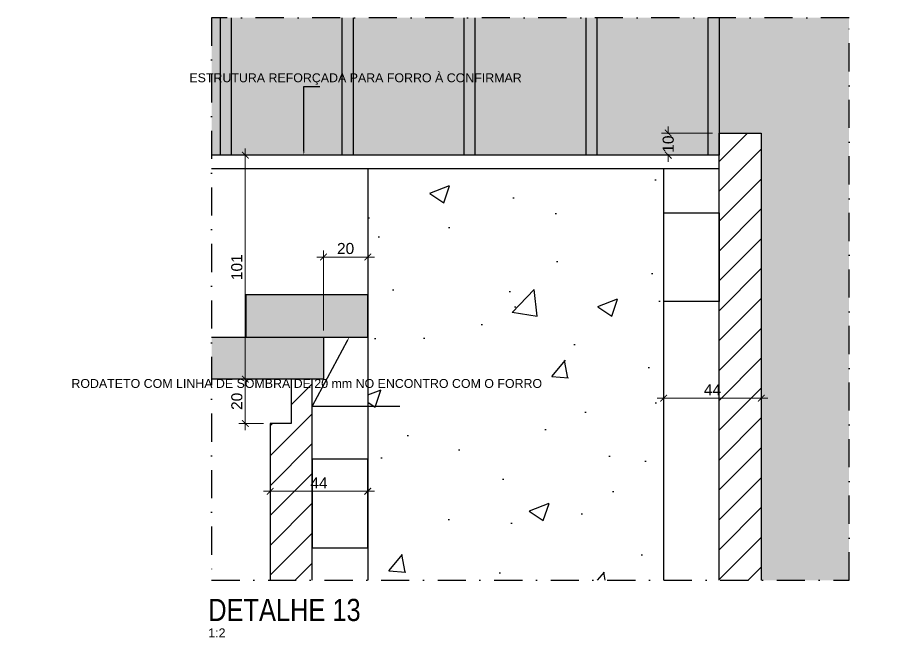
# Model space of a CAD drawing. Header units: millimetres. Extents: x -63251 to 507826, y 5339 to 217512.
# Drawn here: x 203559.1 to 203958.2, y 103567 to 103846.4 of the extents above; entities that cross this region are included whole.
import ezdxf
from ezdxf import colors
from ezdxf.entities.mleader import LeaderData, LeaderLine
from ezdxf.math import Vec2, Vec3

# ---------------------------------------------------------------- set-up
doc = ezdxf.new("R2010")
doc.units = ezdxf.units.MM
doc.header["$PDMODE"] = 3
for name, pattern in [('CONTINU', [0]), ('TRAÇO 1-1', [9.525, 6.35, -3.175]), ('TRAÇO E PONTO 1-1', [25.4, 12.7, -6.35, 0, -6.35])]:
    doc.linetypes.add(name, pattern=pattern)
doc.layers.add('ARQ-COTA', color=12, linetype='Continuous', lineweight=9)
for name, color, linetype in [('COTAS', 9, 'Continuous'), ('FERRAGEM', 3, 'Continuous'), ('GESSO', 1, 'Continuous'), ('HACHURA', 21, 'Continuous'), ('LAYOUT - carimbo', 7, 'Continuous'), ('MARCENARIA', 4, 'Continuous'), ('PAREDE', 94, 'Continuous'), ('PROJEÇÃO', 8, 'Continuous'), ('TEXTO', 105, 'Continuous'), ('TEXTO TRAÇO PONTO', 105, 'TRAÇO E PONTO 1-1')]:
    doc.layers.add(name, color=color, linetype=linetype)
doc.styles.add('1-1', font='arial.ttf', dxfattribs={"height": 0.2})
doc.styles.add('PADRÃO', font='arial.ttf')
doc.styles.add('TITULO', font='swissck.ttf')
doc.dimstyles.new('1-2', dxfattribs={"dimscale": 2, "dimtxt": 2.5, "dimasz": 1.5, "dimexe": 1.5, "dimexo": 1.5, "dimtad": 1, "dimtxsty": 'PADRÃO', "dimblk": 'ARCHTICK', "dimcen": 2.5, "dimdle": 1.5, "dimclrd": 9, "dimclre": 9, "dimclrt": 6, "dimadec": 0, "dimazin": 0, "dimtfac": 1, "dimtmove": 0, "dimatfit": 3, "dimfxl": 1.25, "dimlwd": -1, "dimlwe": -1, "dimarcsym": 0})

# ---------------------------------------------------------------- blocks, each defined once
blk = doc.blocks.new('_ArchTick')
at = {"color": 0, "linetype": 'ByBlock', "const_width": 0.15}
blk.add_lwpolyline([(-0.5, -0.5), (0.5, 0.5)], dxfattribs=at)
blk = doc.blocks.new('*D614')
at = {"layer": 'ARQ-COTA', "color": 9, "transparency": 16777216}
for p, q in [((203673.04, 103656.02), (203673.04, 103629.83)), ((203720.04, 103632.83), (203670.04, 103632.83))]:
    blk.add_line(p, q, dxfattribs=at)
at = {"layer": 'Defpoints', "color": 0, "transparency": 16777216}
for p in [(203673.04, 103659.02), (203673.04, 103632.83), (203717.04, 103632.83)]:
    blk.add_point(p, dxfattribs=at)
at = {"layer": 'ARQ-COTA', "color": 9, "transparency": 16777216, "xscale": 3, "yscale": 3, "zscale": 3, "rotation": 180}
blk.add_blockref('_ArchTick', (203673.04, 103632.83), dxfattribs=at)
at = {"layer": 'ARQ-COTA', "color": 9, "transparency": 16777216, "xscale": 3, "yscale": 3, "zscale": 3}
blk.add_blockref('_ArchTick', (203717.04, 103632.83), dxfattribs=at)
at = {"layer": 'ARQ-COTA', "color": 6, "transparency": 16777216, "insert": (203695.04, 103636.58), "char_height": 5, "attachment_point": 5, "style": 'PADRÃO'}
blk.add_mtext('44', dxfattribs=at)
blk = doc.blocks.new('*D615')
at = {"layer": 'ARQ-COTA', "color": 9, "transparency": 16777216}
for p, q in [((203661.81, 103660.36), (203661.81, 103686.36)), ((203670.04, 103683.36), (203658.81, 103683.36)), ((203670.04, 103663.36), (203658.81, 103663.36))]:
    blk.add_line(p, q, dxfattribs=at)
at = {"layer": 'Defpoints', "color": 0, "transparency": 16777216}
for p in [(203661.81, 103683.36), (203673.04, 103683.36), (203673.04, 103663.36)]:
    blk.add_point(p, dxfattribs=at)
at = {"layer": 'ARQ-COTA', "color": 9, "transparency": 16777216, "xscale": 3, "yscale": 3, "zscale": 3}
for p, rotation in [((203661.81, 103683.36), 90), ((203661.81, 103663.36), 270)]:
    blk.add_blockref('_ArchTick', p, dxfattribs=dict(at, rotation=rotation))
at = {"layer": 'ARQ-COTA', "color": 6, "transparency": 16777216, "insert": (203658, 103673.36), "char_height": 5, "attachment_point": 5, "rotation": 90, "style": 'PADRÃO'}
blk.add_mtext('20', dxfattribs=at)
blk = doc.blocks.new('*D616')
at = {"layer": 'ARQ-COTA', "color": 9, "transparency": 16777216}
for p, q in [((203697.04, 103705.36), (203697.04, 103741.45)), ((203717.04, 103705.36), (203717.04, 103741.45)), ((203720.04, 103738.45), (203694.04, 103738.45))]:
    blk.add_line(p, q, dxfattribs=at)
at = {"layer": 'Defpoints', "color": 0, "transparency": 16777216}
for p in [(203697.04, 103738.45), (203697.04, 103702.36, 0), (203717.04, 103702.36, 0)]:
    blk.add_point(p, dxfattribs=at)
at = {"layer": 'ARQ-COTA', "color": 9, "transparency": 16777216, "xscale": 3, "yscale": 3, "zscale": 3, "rotation": 180}
blk.add_blockref('_ArchTick', (203697.04, 103738.45), dxfattribs=at)
at = {"layer": 'ARQ-COTA', "color": 9, "transparency": 16777216, "xscale": 3, "yscale": 3, "zscale": 3}
blk.add_blockref('_ArchTick', (203717.04, 103738.45), dxfattribs=at)
at = {"layer": 'ARQ-COTA', "color": 6, "transparency": 16777216, "insert": (203707.04, 103742.26), "char_height": 5, "attachment_point": 5, "style": 'PADRÃO'}
blk.add_mtext('20', dxfattribs=at)
blk = doc.blocks.new('*D617')
at = {"layer": 'ARQ-COTA', "color": 9, "transparency": 16777216}
blk.add_line((203847.54, 103674.79), (203897.54, 103674.79), dxfattribs=at)
at = {"layer": 'Defpoints', "color": 0, "transparency": 16777216}
for p in [(203850.54, 103674.79), (203894.54, 103674.79), (203894.54, 103674.79)]:
    blk.add_point(p, dxfattribs=at)
at = {"layer": 'ARQ-COTA', "color": 9, "transparency": 16777216, "xscale": 3, "yscale": 3, "zscale": 3, "rotation": 180}
blk.add_blockref('_ArchTick', (203850.54, 103674.79), dxfattribs=at)
at = {"layer": 'ARQ-COTA', "color": 9, "transparency": 16777216, "xscale": 3, "yscale": 3, "zscale": 3}
blk.add_blockref('_ArchTick', (203894.54, 103674.79), dxfattribs=at)
at = {"layer": 'ARQ-COTA', "color": 6, "transparency": 16777216, "insert": (203872.54, 103678.54), "char_height": 5, "attachment_point": 5, "style": 'PADRÃO'}
blk.add_mtext('44', dxfattribs=at)
blk = doc.blocks.new('*D1782')
at = {"layer": 'ARQ-COTA', "color": 9, "transparency": 16777216}
for p, q in [((203661.81, 103787.36), (203661.81, 103680.36)), ((203658.54, 103784.36), (203664.81, 103784.36)), ((203657.96, 103683.36), (203664.81, 103683.36))]:
    blk.add_line(p, q, dxfattribs=at)
at = {"layer": 'Defpoints', "color": 0, "transparency": 16777216}
for p in [(203655.54, 103784.36), (203654.96, 103683.36), (203661.81, 103683.36)]:
    blk.add_point(p, dxfattribs=at)
at = {"layer": 'ARQ-COTA', "color": 9, "transparency": 16777216, "xscale": 3, "yscale": 3, "zscale": 3}
for p, rotation in [((203661.81, 103784.36), 90), ((203661.81, 103683.36), 270)]:
    blk.add_blockref('_ArchTick', p, dxfattribs=dict(at, rotation=rotation))
at = {"layer": 'ARQ-COTA', "color": 6, "transparency": 16777216, "insert": (203658, 103733.86), "char_height": 5, "attachment_point": 5, "rotation": 90, "style": 'PADRÃO'}
blk.add_mtext('101', dxfattribs=at)
blk = doc.blocks.new('*D1783')
at = {"layer": 'ARQ-COTA', "color": 9, "transparency": 16777216}
for p, q in [((203852.6, 103794.36), (203852.6, 103797.36)), ((203872.54, 103794.36), (203849.6, 103794.36)), ((203852.6, 103794.36), (203852.6, 103793.95)), ((203850.23, 103784.36), (203849.6, 103784.36)), ((203852.6, 103784.36), (203852.6, 103784.77)), ((203852.6, 103784.36), (203852.6, 103781.36))]:
    blk.add_line(p, q, dxfattribs=at)
at = {"layer": 'Defpoints', "color": 0, "transparency": 16777216}
for p in [(203852.6, 103794.36), (203875.54, 103794.36), (203853.23, 103784.36)]:
    blk.add_point(p, dxfattribs=at)
at = {"layer": 'ARQ-COTA', "color": 9, "transparency": 16777216, "xscale": 3, "yscale": 3, "zscale": 3}
for p, rotation in [((203852.6, 103794.36), 270), ((203852.6, 103784.36), 90)]:
    blk.add_blockref('_ArchTick', p, dxfattribs=dict(at, rotation=rotation))
at = {"layer": 'ARQ-COTA', "color": 6, "transparency": 16777216, "insert": (203852.6, 103789.36), "char_height": 5, "attachment_point": 5, "rotation": 90, "style": 'PADRÃO'}
blk.add_mtext('10', dxfattribs=at)

msp = doc.modelspace()

# ---------------------------------------------------------------- hatches: boundary and pattern name
at = {"layer": 'HACHURA'}
h = msp.add_hatch(dxfattribs=at)
h.set_pattern_fill('AR-CONC', color=21, scale=0.5)
h.set_pattern_definition([(50, (-1e-10, -292.114), (91.092334, -7.969543), [9.525, -104.775]), (355, (-1e-10, -292.11), (-17.62171, 95.528423), [7.62, -83.820292]), (100.451445, (7.59, -292.78), (73.470624, 87.558876), [8.095004, -89.045122]), (46.1842, (-1e-10, -266.71), (135.53952, -21.021164), [14.2875, -157.1625]), (96.63556, (11.3, -268.47), (118.70207, 123.71306), [12.14251, -133.5678]), (351.18415, (-1e-10, -266.71), (118.70207, 123.71306), [11.42998, -125.72987]), (21, (12.7, -273.064), (75.807196, -51.1326), [9.525, -104.775]), (326, (12.7, -273.06), (30.901014, 92.093983), [7.62, -83.82]), (71.451445, (19.02, -277.325), (106.70821, 40.961384), [8.095004, -89.04497]), (37.5, (-1e-10, -292.114), (1.5443016, 42.2775194), [0, -82.804, 0, -85.09, 0, -84.1375]), (7.5, (-1e-10, -292.114), (33.409831, 50.090287), [0, -48.514, 0, -80.899, 0, -32.0675]), (327.5, (-28.32, -292.114), (67.7952976, -2.864372), [0, -31.75, 0, -99.06, 0, -131.445]), (317.5, (-41.02, -292.114), (74.06459, 12.713246), [0, -41.275, 0, -65.786, 0, -93.345])])
h.paths.add_polyline_path([(203717.039, 103592.663), (203850.538, 103592.663), (203850.538, 103778.362), (203717.039, 103778.362)])
at = {"layer": 'HACHURA', "true_color": 0xba9673}
h = msp.add_hatch(color=33, dxfattribs=at)
h.dxf.hatch_style = 1
h.paths.add_polyline_path([(203662.039, 103721.362), (203662.039, 103702.362), (203717.039, 103702.362), (203717.039, 103721.362)])
h = msp.add_hatch(color=33, dxfattribs=at)
h.dxf.hatch_style = 1
h.paths.add_polyline_path([(203646.585, 103702.362), (203646.585, 103683.362), (203697.039, 103683.362), (203697.039, 103702.362)])
at = {"layer": 'LAYOUT - carimbo', "linetype": 'ByBlock', "true_color": 0xa4937f}
h = msp.add_hatch(color=252, dxfattribs=at)
h.dxf.hatch_style = 1
h.paths.add_polyline_path([(203934.161, 103846.371), (203646.585, 103846.371), (203646.585, 103784.362), (203875.538, 103784.362), (203875.538, 103794.362), (203894.538, 103794.362), (203894.538, 103592.663), (203934.161, 103592.663)])
at = {"layer": 'PROJEÇÃO', "linetype": 'TRAÇO 1-1'}
h = msp.add_hatch(dxfattribs=at)
h.set_pattern_fill('ANSI31', color=8, scale=3)
h.set_pattern_definition([(45, (35054.772, -4732.284), (-6.7351921, 6.7351921), [])])
h.paths.add_polyline_path([(203875.538, 103592.663), (203894.538, 103592.663), (203894.538, 103794.362), (203875.538, 103794.362)])
h = msp.add_hatch(dxfattribs=at)
h.set_pattern_fill('ANSI31', color=8, scale=3)
h.set_pattern_definition([(45, (35066.272, -4772.284), (-6.7351921, 6.7351921), [])])
h.paths.add_polyline_path([(203673.039, 103592.663), (203692.039, 103592.663), (203692.039, 103683.362), (203682.539, 103683.362), (203682.539, 103663.362), (203673.039, 103663.362)])

# ---------------------------------------------------------------- linework, layer by layer
at = {"layer": 'FERRAGEM', "elevation": 0}
msp.add_lwpolyline([(203646.585, 103778.362), (203875.538, 103778.362), (203875.538, 103784.362), (203646.585, 103784.362)], dxfattribs=at)
at = {"layer": 'GESSO', "color": 1, "elevation": 0}
msp.add_lwpolyline([(203662.039, 103702.362), (203717.039, 103702.362), (203717.039, 103721.362), (203662.039, 103721.362)], close=True, dxfattribs=at)
msp.add_lwpolyline([(203646.585, 103702.362), (203697.039, 103702.362), (203697.039, 103683.362), (203646.585, 103683.362)], dxfattribs=at)
at = {"layer": 'MARCENARIA', "color": 8, "linetype": 'CONTINU'}
for p, q in [((203650.538, 103784.362, 0), (203650.538, 103846.371, 0)), ((203655.538, 103784.362, 0), (203655.538, 103846.371, 0)), ((203705.538, 103784.362, 0), (203705.538, 103846.371, 0)), ((203710.538, 103784.362, 0), (203710.538, 103846.371, 0)), ((203760.538, 103784.362, 0), (203760.538, 103846.371, 0)), ((203765.538, 103784.362, 0), (203765.538, 103846.371, 0)), ((203815.538, 103784.362, 0), (203815.538, 103846.371, 0)), ((203820.538, 103784.362, 0), (203820.538, 103846.371, 0)), ((203870.538, 103784.362, 0), (203870.538, 103846.371, 0))]:
    msp.add_line(p, q, dxfattribs=at)
at = {"layer": 'MARCENARIA', "elevation": 0}
for points in [[(203875.538, 103846.371), (203875.538, 103784.362), (203646.585, 103784.362)], [(203875.538, 103592.663), (203875.538, 103794.362), (203894.538, 103794.362), (203894.538, 103592.663)], [(203692.039, 103592.663), (203692.039, 103683.362), (203682.539, 103683.362), (203682.539, 103663.362), (203673.039, 103663.362), (203673.039, 103592.663)]]:
    msp.add_lwpolyline(points, dxfattribs=at)
for points in [[(203875.538, 103718.362), (203850.538, 103718.362), (203850.538, 103758.362), (203875.538, 103758.362)], [(203692.039, 103607.362), (203717.039, 103607.362), (203717.039, 103647.362), (203692.039, 103647.362)]]:
    msp.add_lwpolyline(points, close=True, dxfattribs=at)
at = {"layer": 'PAREDE', "elevation": 0}
for points in [[(203717.039, 103778.362), (203717.039, 103592.663)], [(203850.538, 103592.663), (203850.538, 103778.362)]]:
    msp.add_lwpolyline(points, dxfattribs=at)
at = {"layer": 'TEXTO TRAÇO PONTO', "elevation": 0}
msp.add_lwpolyline([(203646.585, 103846.371), (203646.585, 103592.663), (203934.161, 103592.663), (203934.161, 103846.371)], close=True, dxfattribs=at)

# ---------------------------------------------------------------- texts
at = {"layer": 'TEXTO', "color": 1, "insert": (203645.085, 103574.163, 0), "char_height": 10, "width": 220.061, "attachment_point": 7, "style": 'TITULO'}
msp.add_mtext('DETALHE 13', dxfattribs=at)
at = {"layer": 'TEXTO', "insert": (203645.085, 103570.963, 0), "char_height": 4, "width": 48, "attachment_point": 1, "style": 'PADRÃO'}
msp.add_mtext('1:2', dxfattribs=at)

# ---------------------------------------------------------------- dimensions: what is measured, and where the dimension line sits
at = {"layer": 'ARQ-COTA'}
dim = msp.add_linear_dim(base=(203852.603, 103794.362, 0), p1=(203853.231, 103784.362, 0), p2=(203875.538, 103794.362, 0), angle=90, dimstyle='1-2', override={"dimtad": 0}, dxfattribs=at)
dim.commit()
dim.dimension.update_dxf_attribs({"geometry": '*D1783', "text_midpoint": (203852.603, 103789.362, 0)})
for p1, p2, picture, middle in [((203655.538, 103784.362, 0), (203654.957, 103683.362, 0), '*D1782', (203658.003, 103733.862, 0)), ((203673.039, 103663.362, 0), (203673.039, 103683.362, 0), '*D615', (203658.003, 103673.362, 0))]:
    dim = msp.add_linear_dim(base=(203661.806, 103683.362, 0), p1=p1, p2=p2, angle=90, dimstyle='1-2', dxfattribs=at)
    dim.commit()
    dim.dimension.update_dxf_attribs({"geometry": picture, "text_midpoint": middle})
for base, p1, p2, picture, middle in [((203697.039, 103738.452), (203717.039, 103702.362, 0), (203697.039, 103702.362, 0), '*D616', (203707.039, 103742.255)), ((203894.538, 103674.789, 0), (203850.538, 103674.789, 0), (203894.538, 103674.789, 0), '*D617', (203872.538, 103678.539, 0)), ((203673.039, 103632.831, 0), (203717.039, 103632.831, 0), (203673.039, 103659.019, 0), '*D614', (203695.039, 103636.581, 0))]:
    dim = msp.add_linear_dim(base=base, p1=p1, p2=p2, dimstyle='1-2', dxfattribs=at)
    dim.commit()
    dim.dimension.update_dxf_attribs({"geometry": picture, "text_midpoint": middle})

# ---------------------------------------------------------------- leaders
at = {"layer": 'COTAS', "ltscale": 0.4}
ml = msp.add_multileader_mtext('Standard', dxfattribs=at)
ml.set_content('BANDEIRA FIXA REFORÇADA PARA FIXAÇÃO DA PORTA PIVOTANTE', color=105, style='1-1')
ml.set_leader_properties(color=256, linetype='ByLayer', lineweight=-1)
ml.build(insert=Vec2(0, 0))
ml.multileader.update_dxf_attribs({"text_left_attachment_type": 2, "text_right_attachment_type": 2, "dogleg_length": 0.36, "arrow_head_size": 2, "scale": 20})
ctx = ml.context
ctx.base_point, ctx.scale, ctx.arrow_head_size, ctx.landing_gap_size, ctx.plane_origin = Vec3(204841.512, 103816.646, 0), 20, 2, 4, Vec3(205171.847, 103765.015, 0)
ctx.left_attachment, ctx.right_attachment, ctx.text_align_type = 2, 2, 2
notes = []
notes.append((ctx, [(0, (1, 1, 0), (204910.909, 103816.646, 0), (-1, 0), 7.2, [(0, [(204910.909, 103767.856, 0)], 0, [])])]))
ctx.mtext.insert, ctx.mtext.width, ctx.mtext.alignment, ctx.mtext.flow_direction = Vec3(204899.709, 103829.189, 0), 63.08176, 3, 5
ml = msp.add_multileader_mtext('Standard', dxfattribs=at)
ml.set_content('ESTRUTURA REFORÇADA PARA FORRO À CONFIRMAR', color=105, style='1-1')
ml.set_leader_properties(color=256, linetype='ByLayer', lineweight=-1)
ml.build(insert=Vec2(0, 0))
ml.multileader.update_dxf_attribs({"text_left_attachment_type": 2, "text_right_attachment_type": 2, "dogleg_length": 0.36, "arrow_head_size": 2, "scale": 20})
ctx = ml.context
ctx.base_point, ctx.scale, ctx.arrow_head_size, ctx.landing_gap_size, ctx.plane_origin = Vec3(203695.381, 103815.367), 20, 2, 4, Vec3(203427.242, 103784.921)
ctx.left_attachment, ctx.right_attachment, ctx.text_align_type = 2, 2, 2
notes.append((ctx, [(0, (1, 1, 0), (203688.181, 103815.367), (1, 0), 7.2, [(0, [(203688.181, 103784.362)], 0, [])])]))
ctx.mtext.insert, ctx.mtext.width, ctx.mtext.alignment, ctx.mtext.flow_direction = Vec3(203786.502, 103821.274), 98.67011, 3, 5
ml = msp.add_multileader_mtext('Standard', dxfattribs=at)
ml.set_content('ESTRUTURA REFORÇADA PARA FORRO À CONFIRMAR', color=105, style='1-1')
ml.set_leader_properties(color=256, linetype='ByLayer', lineweight=-1)
ml.build(insert=Vec2(0, 0))
ml.multileader.update_dxf_attribs({"text_left_attachment_type": 2, "text_right_attachment_type": 2, "dogleg_length": 0.36, "arrow_head_size": 2, "scale": 20})
ctx = ml.context
ctx.base_point, ctx.scale, ctx.arrow_head_size, ctx.landing_gap_size, ctx.plane_origin = Vec3(205004.927, 103800.375, 0), 20, 2, 4, Vec3(204736.788, 103748.745, 0)
ctx.left_attachment, ctx.right_attachment, ctx.text_align_type = 2, 2, 2
notes.append((ctx, [(0, (1, 1, 0), (204997.727, 103800.375, 0), (1, 0), 7.2, [(0, [(204997.727, 103757.856, 0)], 0, [])])]))
ctx.mtext.insert, ctx.mtext.width, ctx.mtext.alignment, ctx.mtext.flow_direction = Vec3(205069.243, 103809.65, 0), 63.08176, 3, 5
ml = msp.add_multileader_mtext('Standard', dxfattribs=at)
ml.set_content('PERFIL METÁLICO "U" PARA ARREMATE À CONFIRMAR ', color=105, style='1-1')
ml.set_leader_properties(color=256, linetype='ByLayer', lineweight=-1)
ml.build(insert=Vec2(0, 0))
ml.multileader.update_dxf_attribs({"text_left_attachment_type": 2, "text_right_attachment_type": 2, "dogleg_length": 0.36, "arrow_head_size": 2, "scale": 20})
ctx = ml.context
ctx.base_point, ctx.scale, ctx.arrow_head_size, ctx.landing_gap_size, ctx.plane_origin = Vec3(204463.979, 103714.961, 0), 20, 2, 4, Vec3(204777.561, 103672.659, 0)
ctx.left_attachment, ctx.right_attachment, ctx.text_align_type = 2, 2, 2
notes.append((ctx, [(0, (1, 1, 0), (204516.622, 103714.961, 0), (-1, 0), 7.2, [(0, [(204516.622, 103750.258, 0)], 0, [])])]))
ctx.mtext.insert, ctx.mtext.width, ctx.mtext.alignment, ctx.mtext.flow_direction = Vec3(204505.422, 103731.374, 0), 46.95329, 3, 5
ml = msp.add_multileader_mtext('Standard', dxfattribs=at)
ml.set_content('RODATETO COM LINHA DE SOMBRA DE 20 mm NO ENCONTRO COM O FORRO', color=105, style='1-1')
ml.set_leader_properties(color=256, linetype='ByLayer', lineweight=-1)
ml.build(insert=Vec2(0, 0))
ml.multileader.update_dxf_attribs({"text_left_attachment_type": 2, "text_right_attachment_type": 2, "dogleg_length": 0.36, "arrow_head_size": 2, "scale": 20})
ctx = ml.context
ctx.base_point, ctx.scale, ctx.arrow_head_size, ctx.landing_gap_size, ctx.plane_origin = Vec3(203731.538, 103671.254, 0), 20, 2, 4, Vec3(203453.577, 103721.252, 0)
ctx.left_attachment, ctx.right_attachment, ctx.text_align_type = 2, 2, 2
notes.append((ctx, [(0, (1, 1, 0), (203708.733, 103671.254, 0), (1, 0), 22.806, [(1, [(203708.733, 103702.362, 0), (203692.039, 103671.254, 0)], 0, [])])]))
ctx.mtext.insert, ctx.mtext.width, ctx.mtext.alignment, ctx.mtext.flow_direction = Vec3(203795.688, 103683.43, 0), 63.08176, 3, 5
ml = msp.add_multileader_mtext('Standard', dxfattribs=at)
ml.set_content('RODAPÉ REBAIXADO PARA PEDRA', color=105, style='1-1')
ml.set_leader_properties(color=256, linetype='ByLayer', lineweight=-1)
ml.build(insert=Vec2(0, 0))
ml.multileader.update_dxf_attribs({"text_left_attachment_type": 2, "text_right_attachment_type": 2, "dogleg_length": 0.36, "arrow_head_size": 2, "scale": 20})
ctx = ml.context
ctx.base_point, ctx.scale, ctx.arrow_head_size, ctx.landing_gap_size, ctx.plane_origin = Vec3(204465.823, 103604.071, 0), 20, 2, 4, Vec3(204777.561, 103552.44, 0)
ctx.left_attachment, ctx.right_attachment, ctx.text_align_type = 2, 2, 2
notes.append((ctx, [(0, (1, 1, 0), (204516.622, 103604.071, 0), (-1, 0), 7.2, [(0, [(204532.926, 103604.071, 0)], 0, [])])]))
ctx.mtext.insert, ctx.mtext.width, ctx.mtext.alignment, ctx.mtext.flow_direction = Vec3(204505.422, 103613.279, 0), 46.95329, 3, 5
for ctx, leaders in notes:
    for number, flags, end, landing, length, lines in leaders:
        leader = LeaderData()
        leader.index, (leader.has_last_leader_line, leader.has_dogleg_vector, leader.attachment_direction) = number, flags
        leader.last_leader_point, leader.dogleg_vector, leader.dogleg_length = Vec3(end), Vec3(landing), length
        for number, points, colour, breaks in lines:
            line = LeaderLine()
            line.index, line.vertices, line.color, line.breaks = number, Vec3.list(points), colors.encode_raw_color(colour), breaks
            leader.lines.append(line)
        ctx.leaders.append(leader)

doc.saveas('drawing.dxf')
